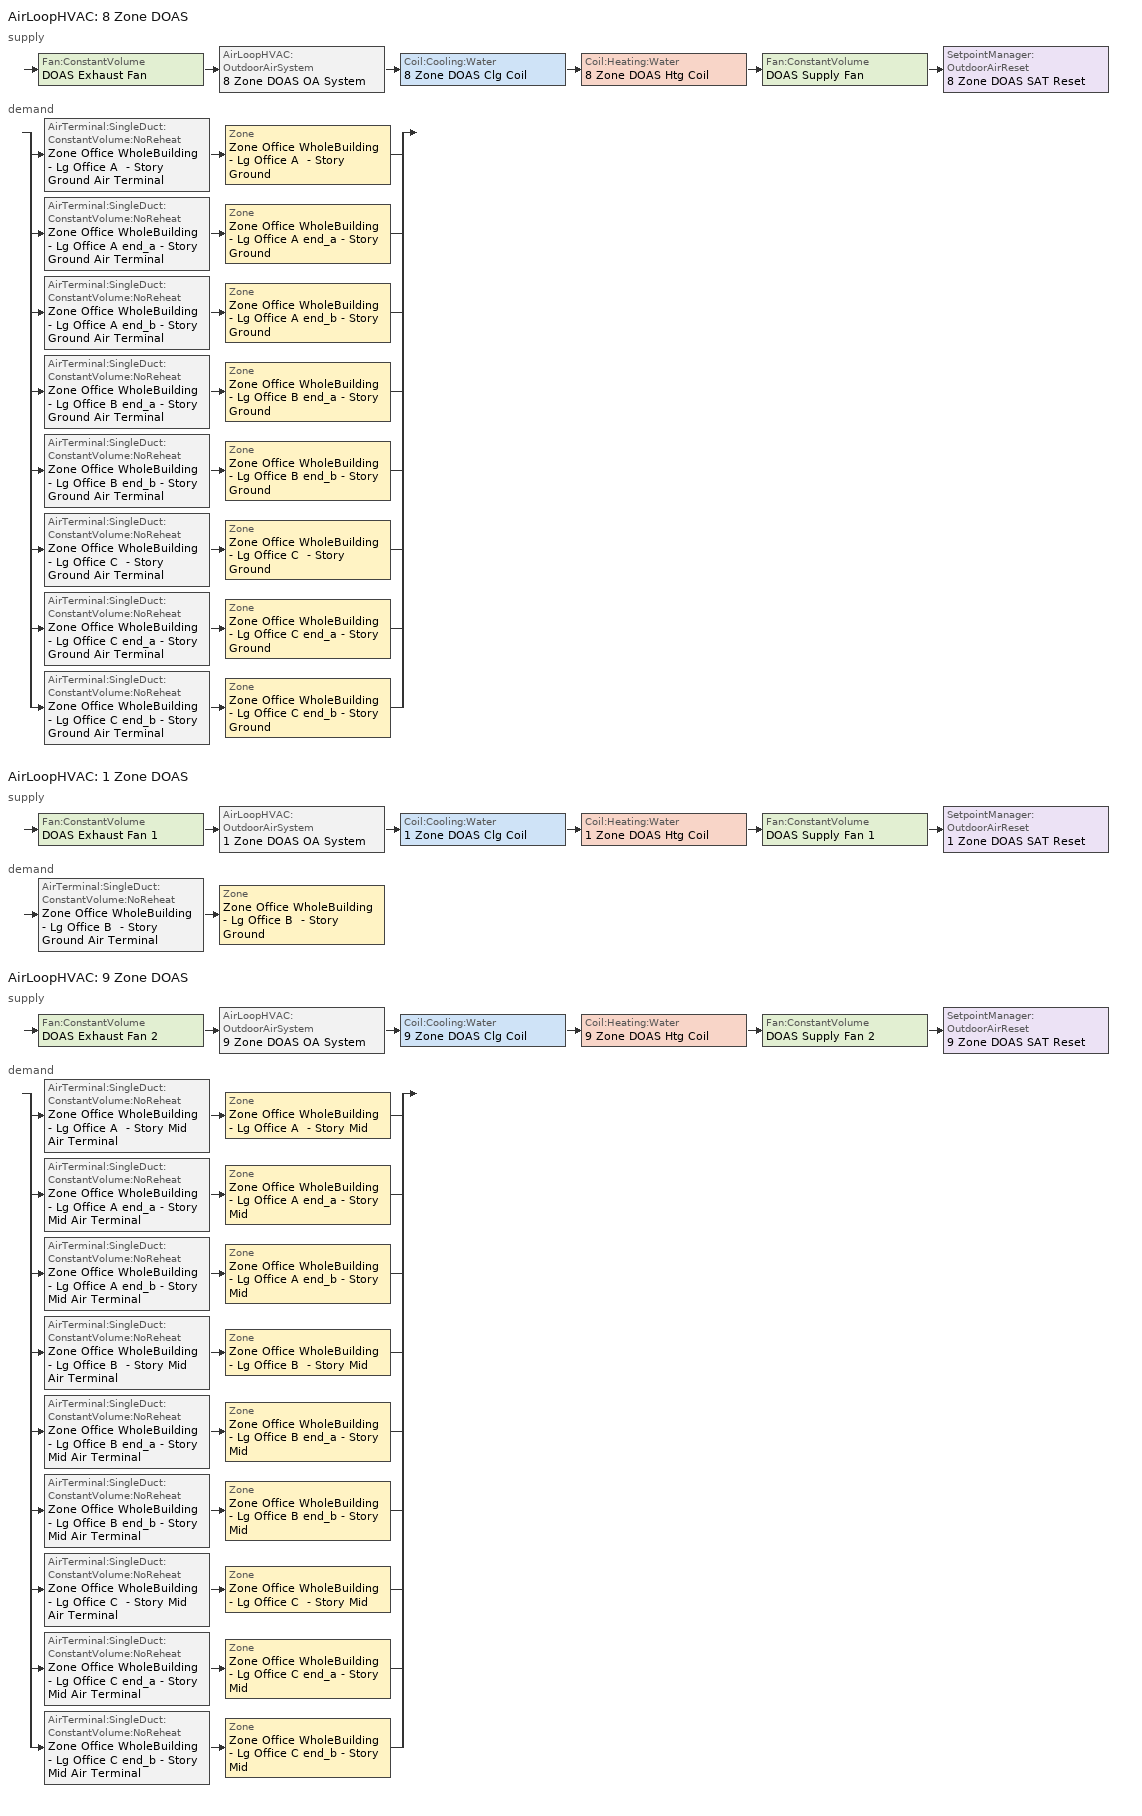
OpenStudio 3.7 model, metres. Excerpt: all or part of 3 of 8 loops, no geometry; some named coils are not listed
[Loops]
AirLoopHVAC '8 Zone DOAS'
 supply: Fan:ConstantVolume 'DOAS Exhaust Fan' > AirLoopHVAC:OutdoorAirSystem '8 Zone DOAS OA System' > Coil:Cooling:Water '8 Zone DOAS Clg Coil' > Coil:Heating:Water '8 Zone DOAS Htg Coil' > Fan:ConstantVolume 'DOAS Supply Fan' > SetpointManager:OutdoorAirReset '8 Zone DOAS SAT Reset'
 demand: split
  | AirTerminal:SingleDuct:ConstantVolume:NoReheat 'Zone Office WholeBuilding - Lg Office A  - Story Ground Air Terminal' > Zone 'Zone Office WholeBuilding - Lg Office A  - Story Ground'
  | AirTerminal:SingleDuct:ConstantVolume:NoReheat 'Zone Office WholeBuilding - Lg Office A end_a - Story Ground Air Terminal' > Zone 'Zone Office WholeBuilding - Lg Office A end_a - Story Ground'
  | AirTerminal:SingleDuct:ConstantVolume:NoReheat 'Zone Office WholeBuilding - Lg Office A end_b - Story Ground Air Terminal' > Zone 'Zone Office WholeBuilding - Lg Office A end_b - Story Ground'
  | AirTerminal:SingleDuct:ConstantVolume:NoReheat 'Zone Office WholeBuilding - Lg Office B end_a - Story Ground Air Terminal' > Zone 'Zone Office WholeBuilding - Lg Office B end_a - Story Ground'
  | AirTerminal:SingleDuct:ConstantVolume:NoReheat 'Zone Office WholeBuilding - Lg Office B end_b - Story Ground Air Terminal' > Zone 'Zone Office WholeBuilding - Lg Office B end_b - Story Ground'
  | AirTerminal:SingleDuct:ConstantVolume:NoReheat 'Zone Office WholeBuilding - Lg Office C  - Story Ground Air Terminal' > Zone 'Zone Office WholeBuilding - Lg Office C  - Story Ground'
  | AirTerminal:SingleDuct:ConstantVolume:NoReheat 'Zone Office WholeBuilding - Lg Office C end_a - Story Ground Air Terminal' > Zone 'Zone Office WholeBuilding - Lg Office C end_a - Story Ground'
  | AirTerminal:SingleDuct:ConstantVolume:NoReheat 'Zone Office WholeBuilding - Lg Office C end_b - Story Ground Air Terminal' > Zone 'Zone Office WholeBuilding - Lg Office C end_b - Story Ground'
AirLoopHVAC '1 Zone DOAS'
 supply: Fan:ConstantVolume 'DOAS Exhaust Fan 1' > AirLoopHVAC:OutdoorAirSystem '1 Zone DOAS OA System' > Coil:Cooling:Water '1 Zone DOAS Clg Coil' > Coil:Heating:Water '1 Zone DOAS Htg Coil' > Fan:ConstantVolume 'DOAS Supply Fan 1' > SetpointManager:OutdoorAirReset '1 Zone DOAS SAT Reset'
 demand: AirTerminal:SingleDuct:ConstantVolume:NoReheat 'Zone Office WholeBuilding - Lg Office B  - Story Ground Air Terminal' > Zone 'Zone Office WholeBuilding - Lg Office B  - Story Ground'
AirLoopHVAC '9 Zone DOAS'
 supply: Fan:ConstantVolume 'DOAS Exhaust Fan 2' > AirLoopHVAC:OutdoorAirSystem '9 Zone DOAS OA System' > Coil:Cooling:Water '9 Zone DOAS Clg Coil' > Coil:Heating:Water '9 Zone DOAS Htg Coil' > Fan:ConstantVolume 'DOAS Supply Fan 2' > SetpointManager:OutdoorAirReset '9 Zone DOAS SAT Reset'
 demand: split
  | AirTerminal:SingleDuct:ConstantVolume:NoReheat 'Zone Office WholeBuilding - Lg Office A  - Story Mid Air Terminal' > Zone 'Zone Office WholeBuilding - Lg Office A  - Story Mid'
  | AirTerminal:SingleDuct:ConstantVolume:NoReheat 'Zone Office WholeBuilding - Lg Office A end_a - Story Mid Air Terminal' > Zone 'Zone Office WholeBuilding - Lg Office A end_a - Story Mid'
  | AirTerminal:SingleDuct:ConstantVolume:NoReheat 'Zone Office WholeBuilding - Lg Office A end_b - Story Mid Air Terminal' > Zone 'Zone Office WholeBuilding - Lg Office A end_b - Story Mid'
  | AirTerminal:SingleDuct:ConstantVolume:NoReheat 'Zone Office WholeBuilding - Lg Office B  - Story Mid Air Terminal' > Zone 'Zone Office WholeBuilding - Lg Office B  - Story Mid'
  | AirTerminal:SingleDuct:ConstantVolume:NoReheat 'Zone Office WholeBuilding - Lg Office B end_a - Story Mid Air Terminal' > Zone 'Zone Office WholeBuilding - Lg Office B end_a - Story Mid'
  | AirTerminal:SingleDuct:ConstantVolume:NoReheat 'Zone Office WholeBuilding - Lg Office B end_b - Story Mid Air Terminal' > Zone 'Zone Office WholeBuilding - Lg Office B end_b - Story Mid'
  | AirTerminal:SingleDuct:ConstantVolume:NoReheat 'Zone Office WholeBuilding - Lg Office C  - Story Mid Air Terminal' > Zone 'Zone Office WholeBuilding - Lg Office C  - Story Mid'
  | AirTerminal:SingleDuct:ConstantVolume:NoReheat 'Zone Office WholeBuilding - Lg Office C end_a - Story Mid Air Terminal' > Zone 'Zone Office WholeBuilding - Lg Office C end_a - Story Mid'
  | AirTerminal:SingleDuct:ConstantVolume:NoReheat 'Zone Office WholeBuilding - Lg Office C end_b - Story Mid Air Terminal' > Zone 'Zone Office WholeBuilding - Lg Office C end_b - Story Mid'
[Sizing:Zone] Zone Cooling Design Supply Air Temperature Input Method=SupplyAirTemperature; Zone Cooling Design Supply Air Temperature {C}=12.7778; Zone Cooling Design Supply Air Temperature Difference {deltaC}=11.11; Zone Heating Design Supply Air Temperature Input Method=SupplyAirTemperature; Zone Heating Design Supply Air Temperature {C}=40; Zone Heating Design Supply Air Temperature Difference {deltaC}=11.11; Zone Cooling Design Supply Air Humidity Ratio {kg-H2O/kg-air}=0.0085; Zone Heating Design Supply Air Humidity Ratio {kg-H2O/kg-air}=0.008; Cooling Design Air Flow Method=DesignDay; Heating Design Air Flow Method=DesignDay; Account for Dedicated Outdoor Air System=Yes; Dedicated Outdoor Air System Control Strategy=NeutralSupplyAir; Dedicated Outdoor Air Low Setpoint Temperature for Design {C}=15.5556; Dedicated Outdoor Air High Setpoint Temperature for Design {C}=21.1111; Zone Load Sizing Method=Sensible Load Only No Latent Load; Zone Latent Cooling Design Supply Air Humidity Ratio Input Method=HumidityRatioDifference; Zone Cooling Design Supply Air Humidity Ratio Difference {kgWater/kgDryAir}=0.005; Zone Latent Heating Design Supply Air Humidity Ratio Input Method=HumidityRatioDifference; Zone Humidification Design Supply Air Humidity Ratio Difference {kgWater/kgDryAir}=0.005
Zone Office WholeBuilding - Lg Office A end_a - Story Ground; Zone Office WholeBuilding - Lg Office B end_a - Story Ground; Zone Office WholeBuilding - Lg Office C end_a - Story Ground; Zone Office WholeBuilding - Lg Office A  - Story Ground; Zone Office WholeBuilding - Lg Office B  - Story Ground; Zone Office WholeBuilding - Lg Office C  - Story Ground; Zone Office WholeBuilding - Lg Office A end_b - Story Ground; Zone Office WholeBuilding - Lg Office B end_b - Story Ground; Zone Office WholeBuilding - Lg Office C end_b - Story Ground; Zone Office WholeBuilding - Lg Office A end_a - Story Mid; Zone Office WholeBuilding - Lg Office B end_a - Story Mid; Zone Office WholeBuilding - Lg Office C end_a - Story Mid; Zone Office WholeBuilding - Lg Office A  - Story Mid; Zone Office WholeBuilding - Lg Office B  - Story Mid; Zone Office WholeBuilding - Lg Office C  - Story Mid; Zone Office WholeBuilding - Lg Office A end_b - Story Mid; Zone Office WholeBuilding - Lg Office B end_b - Story Mid; Zone Office WholeBuilding - Lg Office C end_b - Story Mid
[Zone equipment]
Zone Office WholeBuilding - Lg Office A end_a - Story Ground: Zone Office WholeBuilding - Lg Office A end_a - Story Ground Air Terminal, Zone Office WholeBuilding - Lg Office A end_a - Story Ground FCU
Zone Office WholeBuilding - Lg Office B end_a - Story Ground: Zone Office WholeBuilding - Lg Office B end_a - Story Ground Air Terminal, Zone Office WholeBuilding - Lg Office B end_a - Story Ground FCU
Zone Office WholeBuilding - Lg Office C end_a - Story Ground: Zone Office WholeBuilding - Lg Office C end_a - Story Ground Air Terminal, Zone Office WholeBuilding - Lg Office C end_a - Story Ground FCU
Zone Office WholeBuilding - Lg Office A  - Story Ground: Zone Office WholeBuilding - Lg Office A  - Story Ground Air Terminal, Zone Office WholeBuilding - Lg Office A  - Story Ground FCU
Zone Office WholeBuilding - Lg Office B  - Story Ground: Zone Office WholeBuilding - Lg Office B  - Story Ground Air Terminal, Zone Office WholeBuilding - Lg Office B  - Story Ground FCU
Zone Office WholeBuilding - Lg Office C  - Story Ground: Zone Office WholeBuilding - Lg Office C  - Story Ground Air Terminal, Zone Office WholeBuilding - Lg Office C  - Story Ground FCU
Zone Office WholeBuilding - Lg Office A end_b - Story Ground: Zone Office WholeBuilding - Lg Office A end_b - Story Ground Air Terminal, Zone Office WholeBuilding - Lg Office A end_b - Story Ground FCU
Zone Office WholeBuilding - Lg Office B end_b - Story Ground: Zone Office WholeBuilding - Lg Office B end_b - Story Ground Air Terminal, Zone Office WholeBuilding - Lg Office B end_b - Story Ground FCU
Zone Office WholeBuilding - Lg Office C end_b - Story Ground: Zone Office WholeBuilding - Lg Office C end_b - Story Ground Air Terminal, Zone Office WholeBuilding - Lg Office C end_b - Story Ground FCU
Zone Office WholeBuilding - Lg Office A end_a - Story Mid: Zone Office WholeBuilding - Lg Office A end_a - Story Mid Air Terminal, Zone Office WholeBuilding - Lg Office A end_a - Story Mid FCU
Zone Office WholeBuilding - Lg Office B end_a - Story Mid: Zone Office WholeBuilding - Lg Office B end_a - Story Mid Air Terminal, Zone Office WholeBuilding - Lg Office B end_a - Story Mid FCU
Zone Office WholeBuilding - Lg Office C end_a - Story Mid: Zone Office WholeBuilding - Lg Office C end_a - Story Mid Air Terminal, Zone Office WholeBuilding - Lg Office C end_a - Story Mid FCU
Zone Office WholeBuilding - Lg Office A  - Story Mid: Zone Office WholeBuilding - Lg Office A  - Story Mid Air Terminal, Zone Office WholeBuilding - Lg Office A  - Story Mid FCU
Zone Office WholeBuilding - Lg Office B  - Story Mid: Zone Office WholeBuilding - Lg Office B  - Story Mid Air Terminal, Zone Office WholeBuilding - Lg Office B  - Story Mid FCU
Zone Office WholeBuilding - Lg Office C  - Story Mid: Zone Office WholeBuilding - Lg Office C  - Story Mid Air Terminal, Zone Office WholeBuilding - Lg Office C  - Story Mid FCU
Zone Office WholeBuilding - Lg Office A end_b - Story Mid: Zone Office WholeBuilding - Lg Office A end_b - Story Mid Air Terminal, Zone Office WholeBuilding - Lg Office A end_b - Story Mid FCU
Zone Office WholeBuilding - Lg Office B end_b - Story Mid: Zone Office WholeBuilding - Lg Office B end_b - Story Mid Air Terminal, Zone Office WholeBuilding - Lg Office B end_b - Story Mid FCU
Zone Office WholeBuilding - Lg Office C end_b - Story Mid: Zone Office WholeBuilding - Lg Office C end_b - Story Mid Air Terminal, Zone Office WholeBuilding - Lg Office C end_b - Story Mid FCU
[AirLoopHVAC] Design Supply Air Flow Rate {m3/s}=autosize; Design Return Air Flow Fraction of Supply Air Flow=1
Name | Availability Schedule
8 Zone DOAS | 8 Zone DOAS Occ Sch
1 Zone DOAS | 1 Zone DOAS Occ Sch
9 Zone DOAS | 9 Zone DOAS Occ Sch
[Sizing:System] Type of Load to Size On=VentilationRequirement; Central Heating Maximum System Air Flow Ratio=1; Preheat Design Temperature {C}=7; Preheat Design Humidity Ratio {kg-H2O/kg-Air}=0.008; Precool Design Temperature {C}=12.8; Precool Design Humidity Ratio {kg-H2O/kg-Air}=0.008; Central Cooling Design Supply Air Temperature {C}=15.5556; Central Heating Design Supply Air Temperature {C}=21.1111; Sizing Option=Coincident; 100% Outdoor Air in Cooling=Yes; 100% Outdoor Air in Heating=Yes; Central Cooling Design Supply Air Humidity Ratio {kg-H2O/kg-Air}=0.0085; Zone Maximum Outdoor Air Fraction=1; Cooling Supply Air Flow Rate Per Floor Area {m3/s-m2}=0.00996765; Cooling Fraction of Autosized Cooling Supply Air Flow Rate=1; Cooling Supply Air Flow Rate Per Unit Cooling Capacity {m3/s-W}=3.94755e-05; Heating Supply Air Flow Rate Per Floor Area {m3/s-m2}=0.00996765; Heating Fraction of Autosized Heating Supply Air Flow Rate=1; Heating Fraction of Autosized Cooling Supply Air Flow Rate=1; Heating Supply Air Flow Rate Per Unit Heating Capacity {m3/s-W}=3.15882e-05; Cooling Design Capacity Method=CoolingDesignCapacity; Cooling Design Capacity {W}=autosize; Cooling Design Capacity Per Floor Area {W/m2}=234.7; Fraction of Autosized Cooling Design Capacity=1; Heating Design Capacity Method=HeatingDesignCapacity; Heating Design Capacity {W}=autosize; Heating Design Capacity Per Floor Area {W/m2}=157; Fraction of Autosized Heating Design Capacity=1; Central Cooling Capacity Control Method=OnOff; Occupant Diversity=autosize
8 Zone DOAS; 1 Zone DOAS; 9 Zone DOAS
[Fan:ConstantVolume] Availability Schedule=Always On Discrete; Maximum Flow Rate {m3/s}=AutoSize; Motor In Airstream Fraction=1
Name | Fan Total Efficiency | Pressure Rise {Pa} | Motor Efficiency
DOAS Supply Fan; DOAS Exhaust Fan; DOAS Supply Fan 1; DOAS Exhaust Fan 1 | 0.53625 | 622.722 | 0.825
DOAS Supply Fan 2; DOAS Exhaust Fan 2 | 0.61425 | 1018.77 | 0.945
[Controller:OutdoorAir] Minimum Outdoor Air Flow Rate {m3/s}=autosize; Maximum Outdoor Air Flow Rate {m3/s}=Autosize; Economizer Control Action Type=ModulateFlow; Economizer Maximum Limit Dry-Bulb Temperature {C}=12.7778; Lockout Type=LockoutWithHeating; Minimum Limit Type=FixedMinimum; Minimum Fraction of Outdoor Air Schedule=Always On Discrete; High Humidity Control=No; Heat Recovery Bypass Control Type=BypassWhenWithinEconomizerLimits; Economizer Operation Staging=InterlockedWithMechanicalCooling
Name | Economizer Control Type | Minimum Outdoor Air Schedule | Controller Mechanical Ventilation
8 Zone DOAS Outdoor Air Controller | NoEconomizer | 8 Zone DOAS Occ Sch | 8 Zone DOAS Mechanical Ventilation Controller
1 Zone DOAS Outdoor Air Controller | NoEconomizer | 1 Zone DOAS Occ Sch | 1 Zone DOAS Mechanical Ventilation Controller
9 Zone DOAS Outdoor Air Controller | FixedDryBulb | 9 Zone DOAS Occ Sch | 9 Zone DOAS Mechanical Ventilation Controller
[Controller:MechanicalVentilation] Availability Schedule=Always On Discrete; System Outdoor Air Method=ZoneSum
8 Zone DOAS Mechanical Ventilation Controller; 1 Zone DOAS Mechanical Ventilation Controller; 9 Zone DOAS Mechanical Ventilation Controller
[AirLoopHVAC:OutdoorAirSystem]
Name | Controller
8 Zone DOAS OA System | 8 Zone DOAS Outdoor Air Controller
1 Zone DOAS OA System | 1 Zone DOAS Outdoor Air Controller
9 Zone DOAS OA System | 9 Zone DOAS Outdoor Air Controller
[SetpointManager:OutdoorAirReset] Control Variable=Temperature; Setpoint at Outdoor Low Temperature {C}=21.1111; Outdoor Low Temperature {C}=12.7778; Setpoint at Outdoor High Temperature {C}=15.5556; Outdoor High Temperature {C}=21.1111
Name | Setpoint Node or NodeList
8 Zone DOAS SAT Reset | 8 Zone DOAS Supply Outlet Node
1 Zone DOAS SAT Reset | 1 Zone DOAS Supply Outlet Node
9 Zone DOAS SAT Reset | 9 Zone DOAS Supply Outlet Node
[AirTerminal:SingleDuct:ConstantVolume:NoReheat] Availability Schedule=Always On Discrete; Maximum Air Flow Rate {m3/s}=AutoSize
Zone Office WholeBuilding - Lg Office A  - Story Ground Air Terminal; Zone Office WholeBuilding - Lg Office A end_a - Story Ground Air Terminal; Zone Office WholeBuilding - Lg Office A end_b - Story Ground Air Terminal; Zone Office WholeBuilding - Lg Office B end_a - Story Ground Air Terminal; Zone Office WholeBuilding - Lg Office B end_b - Story Ground Air Terminal; Zone Office WholeBuilding - Lg Office C  - Story Ground Air Terminal; Zone Office WholeBuilding - Lg Office C end_a - Story Ground Air Terminal; Zone Office WholeBuilding - Lg Office C end_b - Story Ground Air Terminal; Zone Office WholeBuilding - Lg Office B  - Story Ground Air Terminal; Zone Office WholeBuilding - Lg Office A  - Story Mid Air Terminal; Zone Office WholeBuilding - Lg Office A end_a - Story Mid Air Terminal; Zone Office WholeBuilding - Lg Office A end_b - Story Mid Air Terminal; Zone Office WholeBuilding - Lg Office B  - Story Mid Air Terminal; Zone Office WholeBuilding - Lg Office B end_a - Story Mid Air Terminal; Zone Office WholeBuilding - Lg Office B end_b - Story Mid Air Terminal; Zone Office WholeBuilding - Lg Office C  - Story Mid Air Terminal; Zone Office WholeBuilding - Lg Office C end_a - Story Mid Air Terminal; Zone Office WholeBuilding - Lg Office C end_b - Story Mid Air Terminal
[HeatExchanger:AirToAir:SensibleAndLatent]
9 Zone DOAS ERV: Availability Schedule=Always On Discrete; Nominal Supply Air Flow Rate {m3/s}=autosize; Sensible Effectiveness at 100% Heating Air Flow=0.5; Latent Effectiveness at 100% Heating Air Flow=0.5; Sensible Effectiveness at 75% Heating Air Flow=0.5; Latent Effectiveness at 75% Heating Air Flow=0.5; Sensible Effectiveness at 100% Cooling Air Flow=0.5; Latent Effectiveness at 100% Cooling Air Flow=0.5; Sensible Effectiveness at 75% Cooling Air Flow=0.5; Latent Effectiveness at 75% Cooling Air Flow=0.5; Nominal Electric Power {W}=27393.7; Supply Air Outlet Temperature Control=Yes; Heat Exchanger Type=Rotary; Frost Control Type=ExhaustOnly; Threshold Temperature {C}=-23.3; Initial Defrost Time Fraction=0.167; Rate of Defrost Time Fraction Increase {1/K}=1.44; Economizer Lockout=Yes
[SetpointManager:OutdoorAirPretreat]
Setpoint Manager Outdoor Air Pretreat 1: Minimum Setpoint Temperature {C}=-99; Maximum Setpoint Temperature {C}=99; Minimum Setpoint Humidity Ratio {kgWater/kgDryAir}=1e-05; Maximum Setpoint Humidity Ratio {kgWater/kgDryAir}=1
[EnergyManagementSystem:Sensor]
OAT: Output Variable or Output Meter Index Key=Environment; Output Variable or Output Meter=Site Outdoor Air Drybulb Temperature
[EnergyManagementSystem:Actuator] Actuated Component Type=Schedule:Year; Actuated Component Control Type=Schedule Value
Name | Actuated Component
SYS9ZoneDOASHtgSch0 | OfficeLarge HTGSETP_SCH_YES_OPTIMUM
SYS9ZoneDOASClgSch0 | OfficeLarge CLGSETP_SCH_NO_SETBACK
[EnergyManagementSystem:Program]
SYS9ZoneDOASOptimumStartProg0: IF DaylightSavings==0 && DayOfWeek>1 && Hour==5 && OAT<23.9 && OAT>1.7; SET SYS9ZoneDOASClgSch0 = 29.4; SET SYS9ZoneDOASHtgSch0 = 15.6; ELSEIF DaylightSavings==0 && DayOfWeek==1 && Hour==7 && OAT<23.9 && OAT>1.7; SET SYS9ZoneDOASClgSch0 = 29.4; SET SYS9ZoneDOASHtgSch0 = 15.6; ELSEIF DaylightSavings==1 && DayOfWeek>1 && Hour==4 && OAT<23.9 && OAT>1.7; SET SYS9ZoneDOASClgSch0 = 29.4; SET SYS9ZoneDOASHtgSch0 = 15.6; ELSEIF DaylightSavings==1 && DayOfWeek==1 && Hour==6 && OAT<23.9 && OAT>1.7; SET SYS9ZoneDOASClgSch0 = 29.4; SET SYS9ZoneDOASHtgSch0 = 15.6; ELSE; SET SYS9ZoneDOASClgSch0 = NULL; SET SYS9ZoneDOASHtgSch0 = NULL; ENDIF
[EnergyManagementSystem:ProgramCallingManager]
SYS9ZoneDOASOptimumStartCallingManager0: BeginTimestepBeforePredictor; SYS9ZoneDOASOptimumStartProg0
[Schedule:Ruleset]
Name | Default Day Schedule | Summer Design Day Schedule | Winter Design Day Schedule
OfficeLarge HTGSETP_SCH_YES_OPTIMUM | OfficeLarge HTGSETP_SCH_YES_OPTIMUM Default | OfficeLarge HTGSETP_SCH_YES_OPTIMUM Summer Design Day | OfficeLarge HTGSETP_SCH_YES_OPTIMUM Winter Design Day
OfficeLarge CLGSETP_SCH_NO_SETBACK | OfficeLarge CLGSETP_SCH_NO_SETBACK Default | OfficeLarge CLGSETP_SCH_NO_SETBACK Summer Design Day | OfficeLarge CLGSETP_SCH_NO_SETBACK Winter Design Day
1 Zone DOAS Occ Sch | 1 Zone DOAS Occ Sch Default | 1 Zone DOAS Occ Sch Summer Design Day | 1 Zone DOAS Occ Sch Winter Design Day
8 Zone DOAS Occ Sch | 8 Zone DOAS Occ Sch Default | 8 Zone DOAS Occ Sch Summer Design Day | 8 Zone DOAS Occ Sch Winter Design Day
9 Zone DOAS Occ Sch | 9 Zone DOAS Occ Sch Default | 9 Zone DOAS Occ Sch Summer Design Day | 9 Zone DOAS Occ Sch Winter Design Day
[Schedule:Day]
OfficeLarge HTGSETP_SCH_YES_OPTIMUM Default; OfficeLarge HTGSETP_SCH_YES_OPTIMUM Summer Design Day: 24, 0, 15.6
OfficeLarge HTGSETP_SCH_YES_OPTIMUM Sat Day: 4, 0, 15.6, 5, 0, 17.8, 6, 0, 20, 17, 0, 21, 24, 0, 15.6
OfficeLarge HTGSETP_SCH_YES_OPTIMUM Wkdy Day: 4, 0, 15.6, 5, 0, 17.8, 6, 0, 20, 22, 0, 21, 24, 0, 15.6
OfficeLarge HTGSETP_SCH_YES_OPTIMUM Winter Design Day: 5, 0, 15.6, 6, 0, 17.6, 7, 0, 19.6, 22, 0, 21, 24, 0, 15.6
OfficeLarge CLGSETP_SCH_NO_SETBACK Default; OfficeLarge CLGSETP_SCH_NO_SETBACK Winter Design Day; OfficeLarge CLGSETP_SCH_NO_SETBACK Default|WntrDsn|Sat|Wkdy Day: 24, 0, 24
OfficeLarge CLGSETP_SCH_NO_SETBACK Summer Design Day: 5, 0, 26.7, 6, 0, 25.7, 7, 0, 25, 22, 0, 24, 24, 0, 26.7
1 Zone DOAS Occ Sch Default; 8 Zone DOAS Occ Sch Default; 9 Zone DOAS Occ Sch Default: 7, 0, 0, 18, 0, 1, 24, 0, 0
1 Zone DOAS Occ Sch Winter Design Day; 1 Zone DOAS Occ Sch Summer Design Day; 8 Zone DOAS Occ Sch Winter Design Day; 8 Zone DOAS Occ Sch Summer Design Day; 9 Zone DOAS Occ Sch Winter Design Day; 9 Zone DOAS Occ Sch Summer Design Day: 24, 0, 1
1 Zone DOAS Occ Sch Saturday; 8 Zone DOAS Occ Sch Saturday; 9 Zone DOAS Occ Sch Saturday: 8, 0, 0, 12, 0, 1, 24, 0, 0
1 Zone DOAS Occ Sch Sunday; 8 Zone DOAS Occ Sch Sunday; 9 Zone DOAS Occ Sch Sunday: 24, 0, 0
[Schedule:Rule] Date Specification Type=DateRange; Start Month=1; Start Day=1; End Month=12; End Day=31
Name | Schedule Ruleset | Rule Order | Day Schedule | Apply Saturday | Apply Monday | Apply Tuesday | Apply Wednesday | Apply Thursday | Apply Friday | Apply Sunday
Schedule Rule 12 | OfficeLarge HTGSETP_SCH_YES_OPTIMUM | 1 | OfficeLarge HTGSETP_SCH_YES_OPTIMUM Sat Day | Yes
Schedule Rule 13 | OfficeLarge HTGSETP_SCH_YES_OPTIMUM | 0 | OfficeLarge HTGSETP_SCH_YES_OPTIMUM Wkdy Day |  | Yes | Yes | Yes | Yes | Yes
Schedule Rule 14 | OfficeLarge CLGSETP_SCH_NO_SETBACK | 0 | OfficeLarge CLGSETP_SCH_NO_SETBACK Default|WntrDsn|Sat|Wkdy Day | Yes | Yes | Yes | Yes | Yes | Yes
1 Zone DOAS Occ Sch Saturday Rule | 1 Zone DOAS Occ Sch | 1 | 1 Zone DOAS Occ Sch Saturday | Yes
1 Zone DOAS Occ Sch Sunday Rule | 1 Zone DOAS Occ Sch | 0 | 1 Zone DOAS Occ Sch Sunday |  |  |  |  |  |  | Yes
8 Zone DOAS Occ Sch Saturday Rule | 8 Zone DOAS Occ Sch | 1 | 8 Zone DOAS Occ Sch Saturday | Yes
8 Zone DOAS Occ Sch Sunday Rule | 8 Zone DOAS Occ Sch | 0 | 8 Zone DOAS Occ Sch Sunday |  |  |  |  |  |  | Yes
9 Zone DOAS Occ Sch Saturday Rule | 9 Zone DOAS Occ Sch | 1 | 9 Zone DOAS Occ Sch Saturday | Yes
9 Zone DOAS Occ Sch Sunday Rule | 9 Zone DOAS Occ Sch | 0 | 9 Zone DOAS Occ Sch Sunday |  |  |  |  |  |  | Yes
[Schedule:Constant]
Always On Discrete: Value=1
